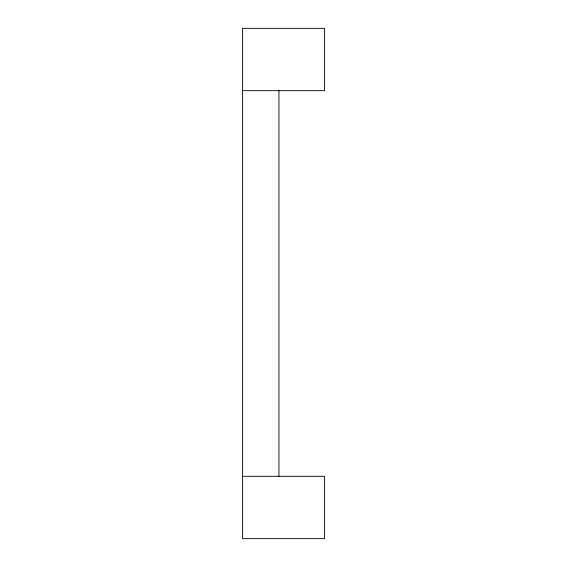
<?xml version="1.0" encoding="UTF-8"?>
<svg xmlns="http://www.w3.org/2000/svg" width="567" height="567" viewBox="0 0 567 567"><rect width="100%" height="100%" fill="white"/><g stroke="black" fill="none" stroke-linecap="round" stroke-linejoin="round"><path stroke-width="0.85" d="M242.492 90.677L324.508 90.677L324.508 28.35L242.492 28.35L242.492 538.65L324.508 538.65L324.508 476.323L242.492 476.323M278.943 90.677L278.943 476.323"/></g></svg>
